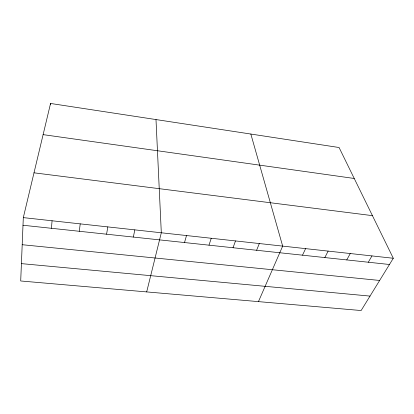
<?xml version="1.0" encoding="UTF-8"?>
<svg xmlns="http://www.w3.org/2000/svg" width="414" height="414" viewBox="0 0 414 414"><rect width="100%" height="100%" fill="white"/><g stroke="black" fill="none" stroke-linecap="round" stroke-linejoin="round"><path stroke-width="0.62" d="M23.313 217.619L20.7 280.977L361.127 310.536L393.3 258.264L339.082 147.519L50.555 103.464L23.313 217.619L393.3 258.264M50.467 104.701L50.555 103.464M51.434 228.3L52.066 220.776M79.291 231.281L80.218 223.87M106.584 234.205L107.8 226.903M133.334 237.067L134.824 229.868M146.685 291.917L161.31 232.777L155.995 119.563M184.515 242.547L186.512 235.545M208.998 245.171L211.238 238.262M233.03 247.743L235.499 240.927M256.618 250.268L259.304 243.546M258.45 301.62L282.669 246.113L250.837 134.048M302.51 255.184L305.604 248.633M324.835 257.575L328.126 251.107M346.761 259.925L350.244 253.534M368.3 262.228L371.963 255.919M21.414 263.625L370.018 296.093M22.196 244.71L379.643 280.459M23.003 225.252L389.465 264.494M34.005 172.819L372.44 215.653M43.118 134.633L354.234 178.47"/></g></svg>
